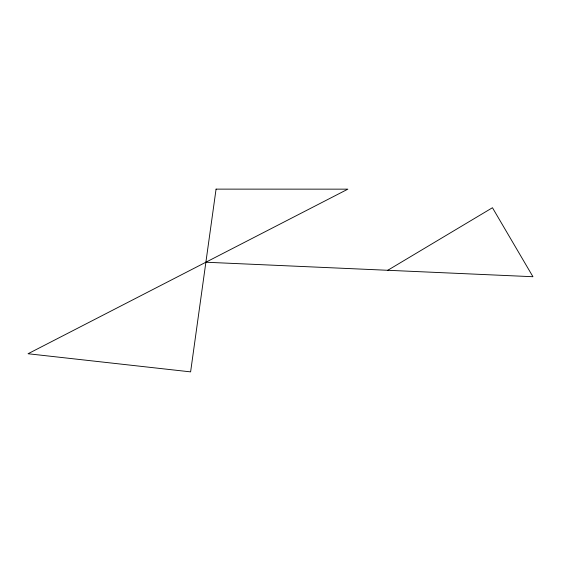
<?xml version="1.0" encoding="UTF-8"?>
<svg xmlns="http://www.w3.org/2000/svg" width="561" height="561" viewBox="0 0 561 561"><rect width="100%" height="100%" fill="white"/><g stroke="black" fill="none" stroke-linecap="round" stroke-linejoin="round"><path stroke-width="0.84" d="M387.763 270.283L492.453 207.731L532.95 276.72L205.88 262.225M216.069 189.127L190.607 371.873L28.05 353.746L347.869 189.155L216.069 189.127"/></g></svg>
